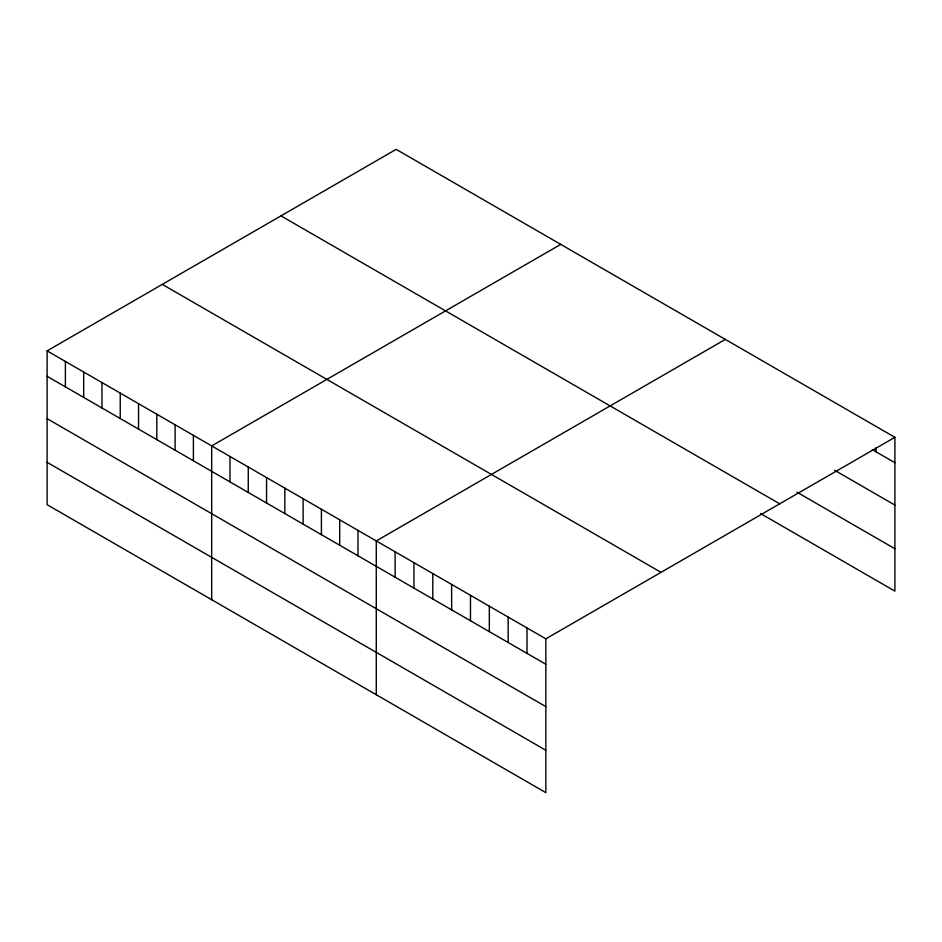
<?xml version="1.0" encoding="UTF-8"?>
<svg xmlns="http://www.w3.org/2000/svg" width="942" height="942" viewBox="0 0 942 942"><rect width="100%" height="100%" fill="white"/><g stroke="black" fill="none" stroke-linecap="round" stroke-linejoin="round"><path stroke-width="1.41" d="M47.1 350.883L545.842 638.829L545.842 792.634L47.1 504.688L47.1 350.883L396.158 149.366L894.9 437.312L894.9 591.117L760.5 513.52M560.749 244.378L211.679 445.907L211.679 599.713M725.328 339.403L376.27 540.932L376.27 694.737M545.842 638.829L894.9 437.312M872.292 449.664L894.9 462.722M834.612 470.282L894.9 505.089M796.92 492.171L894.9 548.739M280.975 215.871L779.705 503.817M162.295 284.39L661.025 572.336M47.1 376.305L545.842 664.251M47.1 418.672L545.842 706.618M47.1 462.322L545.842 750.268M876.06 447.603L876.06 451.842M527.002 627.961L527.002 653.371M508.162 617.081L508.162 642.491M489.322 606.201L489.322 631.611M470.482 595.32L470.482 620.731M451.63 584.44L451.63 609.863M432.79 573.572L432.79 598.982M413.95 562.692L413.95 588.102M395.11 551.812L395.11 577.222M357.984 530.37L357.984 555.792M339.697 519.819L339.697 545.23M321.41 509.257L321.41 534.667M303.124 498.707L303.124 524.117M284.837 488.144L284.837 513.555M266.551 477.582L266.551 502.993M248.264 467.032L248.264 492.442M229.978 456.47L229.978 481.88M193.393 435.357L193.393 460.768M175.106 424.795L175.106 450.205M156.819 414.233L156.819 439.655M138.533 403.682L138.533 429.093M120.246 393.12L120.246 418.531M101.96 382.558L101.96 407.98M83.673 372.008L83.673 397.418M65.387 361.445L65.387 386.856"/></g></svg>
